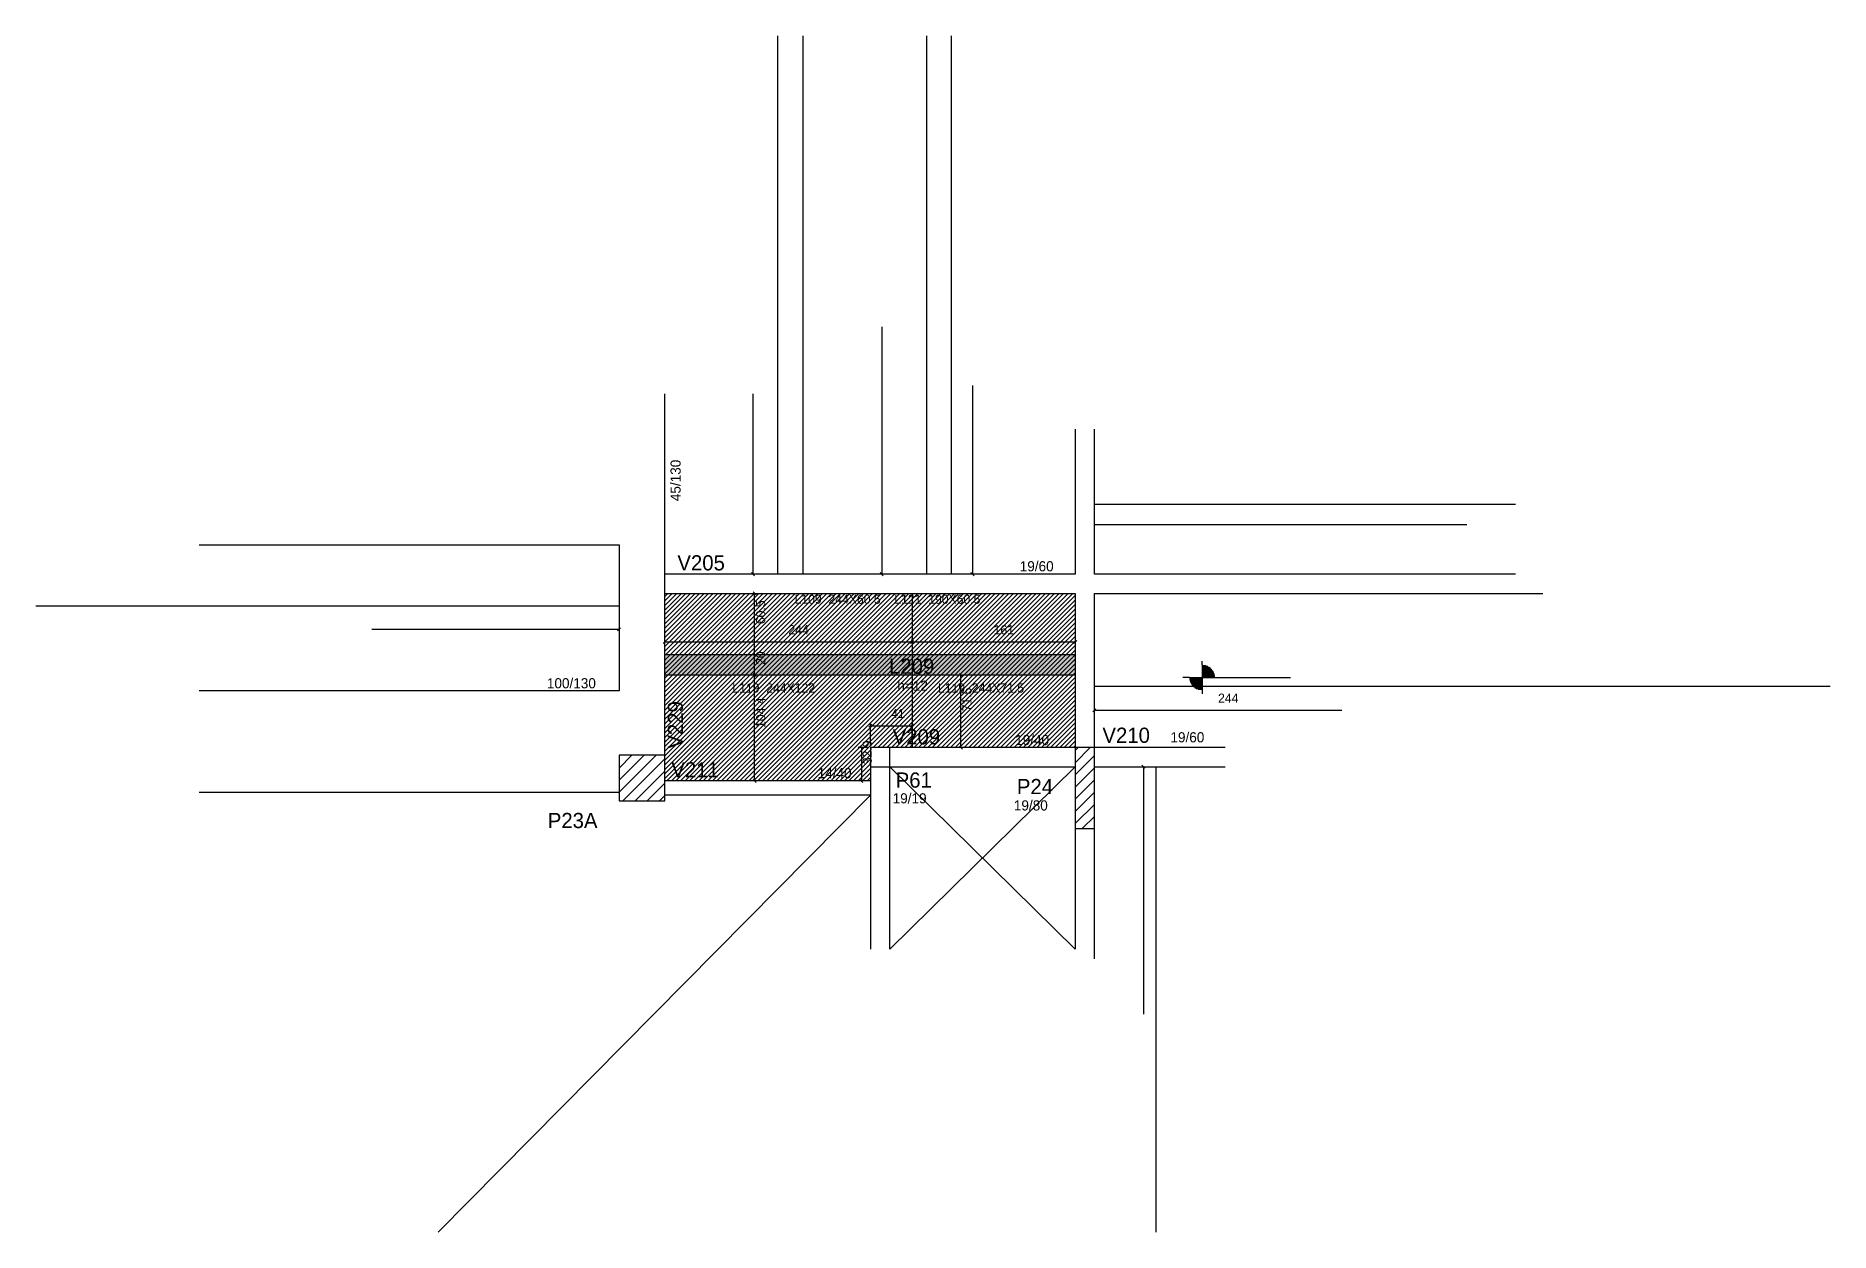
# Model space of a CAD drawing. Header units: metres. Extents: x 4334 to 6104, y 1701 to 2881.
import ezdxf

# ---------------------------------------------------------------- set-up
doc = ezdxf.new("R2010")
doc.units = ezdxf.units.M
for name, color, linetype in [('1', 7, 'Continuous'), ('3', 7, 'Continuous'), ('4', 7, 'Continuous'), ('7', 7, 'Continuous'), ('AUX00', 7, 'Continuous'), ('Hachura', 7, 'Continuous'), ('Painéis', 7, 'Continuous'), ('REAPROVEITAMENTO', 7, 'Continuous')]:
    doc.layers.add(name, color=color, linetype=linetype)

msp = doc.modelspace()

# ---------------------------------------------------------------- hatches: boundary and pattern name
at = {"layer": 'Hachura'}
h = msp.add_hatch(color=7, dxfattribs=at)
h.dxf.hatch_style = 1
h.paths.add_polyline_path([(5359.4, 2250.1), (4954.4, 2250.1), (4954.4, 2270.1), (5359.4, 2270.1), (5359.4, 2250.1)])
at = {"layer": 'REAPROVEITAMENTO'}
h = msp.add_hatch(dxfattribs=at)
h.set_pattern_fill('ANSI31')
h.paths.add_polyline_path([(5157.4, 2178.6), (5359.4, 2178.6), (5359.4, 2330.6), (4954.4, 2330.6), (4954.4, 2145.7), (5157.4, 2145.7), (5157.4, 2178.6)])

# ---------------------------------------------------------------- linework, layer by layer
at = {"layer": '1', "color": 1, "lineweight": 25}
for p, q in [((5176.4, 1979.6), (5359.4, 2159.6)), ((5176.4, 2159.6), (5359.4, 1979.6)), ((5176.4, 1979.6), (5359.4, 2159.6)), ((5176.4, 2159.6), (5359.4, 1979.6)), ((4730.9, 1700.6), (5157.4, 2131.6))]:
    msp.add_line(p, q, dxfattribs=at)
at = {"layer": '3', "color": 3, "lineweight": 25}
for p, q in [((5484.7, 2260.1), (5484.7, 2263.9)), ((5484.7, 2260.1), (5484.7, 2235.1)), ((5484.7, 2259.5), (5488.5, 2259.5)), ((5484.7, 2258.7), (5490.4, 2258.7)), ((5484.7, 2257.9), (5491.8, 2257.9)), ((5484.7, 2257.1), (5492.8, 2257.1)), ((5484.7, 2256.3), (5493.6, 2256.3)), ((5484.7, 2255.5), (5494.3, 2255.5)), ((5484.7, 2254.7), (5494.9, 2254.7)), ((5484.7, 2253.9), (5495.5, 2253.9)), ((5484.7, 2253.1), (5495.9, 2253.1)), ((5484.7, 2252.4), (5496.2, 2252.4)), ((5484.7, 2251.6), (5496.5, 2251.6)), ((5484.7, 2250.8), (5496.8, 2250.8)), ((5484.7, 2250), (5497, 2250)), ((5484.7, 2249.2), (5497.1, 2249.2)), ((5472.2, 2247.6), (5465.5, 2247.6)), ((5472.2, 2247.6), (5497.2, 2247.6)), ((5484.7, 2246.8), (5472.2, 2246.8)), ((5484.7, 2246), (5472.3, 2246)), ((5484.7, 2245.2), (5472.4, 2245.2)), ((5484.7, 2244.4), (5472.6, 2244.4)), ((5484.7, 2243.6), (5472.8, 2243.6)), ((5484.7, 2242.8), (5473.1, 2242.8)), ((5484.7, 2242), (5473.5, 2242)), ((5484.7, 2241.3), (5473.9, 2241.3)), ((5484.7, 2240.5), (5474.4, 2240.5)), ((5484.7, 2239.7), (5475, 2239.7)), ((5484.7, 2238.9), (5475.7, 2238.9)), ((5484.7, 2238.1), (5476.6, 2238.1)), ((5484.7, 2237.3), (5477.6, 2237.3)), ((5484.7, 2236.5), (5478.9, 2236.5)), ((5484.7, 2235.7), (5480.8, 2235.7)), ((5484.7, 2248.4), (5497.2, 2248.4)), ((5484.7, 2235.1), (5484.7, 2231.4)), ((5497.2, 2247.6), (5572, 2247.6)), ((5359.4, 2163.6), (5374.3, 2178.6)), ((5359.4, 2175.6), (5362.3, 2178.6)), ((4909.4, 2134.4), (4946.1, 2171.1)), ((4909.4, 2146.4), (4934.1, 2171.1)), ((4909.4, 2158.4), (4922, 2171.1)), ((4909.4, 2170.4), (4910, 2171.1)), ((4913.1, 2126.1), (4954.4, 2167.3)), ((5359.4, 2151.6), (5378.4, 2170.6)), ((4925.1, 2126.1), (4954.4, 2155.3)), ((4937.2, 2126.1), (4954.4, 2143.3)), ((5157.4, 2145.7), (4954.4, 2145.7)), ((5359.4, 2139.6), (5378.4, 2158.6)), ((5359.4, 2127.6), (5378.4, 2146.6)), ((4949.2, 2126.1), (4954.4, 2131.3)), ((5157.4, 2131.6), (4954.4, 2131.6)), ((5359.4, 2115.5), (5378.4, 2134.5)), ((5359.4, 2103.5), (5378.4, 2122.5)), ((5366.4, 2098.6), (5378.4, 2110.5))]:
    msp.add_line(p, q, dxfattribs=at)
for points in [[(4954.4, 2428.6), (4954.4, 2527.6)], [(5359.4, 2492.6), (5359.4, 2349.6)], [(5378.4, 2349.6), (5378.4, 2492.6)], [(4954.4, 2349.6), (4954.4, 2428.6)], [(4494.9, 2378.6), (4909.4, 2378.6)], [(4909.4, 2378.6), (4909.4, 2340.1)], [(4909.4, 2340.1), (4909.4, 2234.6)], [(5359.4, 2349.6), (4954.4, 2349.6)], [(4954.4, 2330.6), (4954.4, 2349.6)], [(5793.9, 2349.6), (5378.4, 2349.6)], [(4954.4, 2330.6), (5359.4, 2330.6)], [(4954.4, 2184.6), (4954.4, 2330.6)], [(5359.4, 2330.6), (5359.4, 2178.6)], [(5378.4, 2178.6), (5378.4, 2330.6)], [(5378.4, 2330.6), (5820.9, 2330.6)], [(4909.4, 2234.6), (4494.9, 2234.6)], [(4954.4, 2171.1), (4954.4, 2184.6)], [(5359.4, 2178.6), (5176.4, 2178.6)], [(5507.4, 2178.6), (5378.4, 2178.6)], [(5157.4, 2159.6), (5157.4, 1979.6)], [(5176.4, 1979.6), (5176.4, 2159.6)], [(5176.4, 2159.6), (5359.4, 2159.6)], [(5378.4, 2159.6), (5507.4, 2159.6)], [(4494.9, 2134.6), (4909.4, 2134.6)], [(5359.4, 2098.6), (5359.4, 1979.6)], [(5378.4, 1970.1), (5378.4, 2098.6)]]:
    msp.add_lwpolyline(points, dxfattribs=at)
at = {"layer": '7', "color": 7, "lineweight": 25}
for points in [[(5157.4, 2159.6), (5176.4, 2159.6), (5176.4, 2178.6), (5157.4, 2178.6), (5157.4, 2159.6)], [(5359.4, 2098.6), (5378.4, 2098.6), (5378.4, 2178.6), (5359.4, 2178.6), (5359.4, 2098.6)], [(4909.4, 2126.1), (4954.4, 2126.1), (4954.4, 2171.1), (4909.4, 2171.1), (4909.4, 2126.1)]]:
    msp.add_lwpolyline(points, dxfattribs=at)
at = {"layer": 'Painéis', "color": 200, "lineweight": 25}
for p, q in [((5065.9, 2349.6), (5065.9, 2880.6)), ((5090.9, 2349.6), (5090.9, 2880.6)), ((5212.9, 2349.6), (5212.9, 2880.6)), ((5237.4, 2349.6), (5237.4, 2880.6)), ((5378.4, 2418.6), (5793.9, 2418.6)), ((5378.4, 2398.6), (5745.9, 2398.6)), ((5198.4, 2330.6), (5198.4, 2178.6)), ((4909.4, 2318.1), (4333.9, 2318.1)), ((5359.4, 2270.1), (4954.4, 2270.1)), ((5359.4, 2250.1), (4954.4, 2250.1)), ((5378.4, 2239.1), (6104.4, 2239.1)), ((5438.9, 2159.6), (5438.9, 1700.6))]:
    msp.add_line(p, q, dxfattribs=at)
at = {"layer": 'Painéis', "color": 4, "lineweight": 25}
for p, q in [((5168.6, 2593.6), (5168.6, 2349.6)), ((5258.1, 2535.6), (5258.1, 2349.6)), ((5041.4, 2527.6), (5041.4, 2349.6)), ((5043.1, 2270.1), (5043.1, 2330.6)), ((4909.4, 2295.1), (4665.4, 2295.1)), ((4909.4, 2298), (4909.4, 2292.1)), ((4954.4, 2284.3), (4954.4, 2285.7)), ((5198.4, 2284.3), (5198.4, 2285.7)), ((4954.4, 2282.7), (5198.4, 2282.7)), ((5043.1, 2250.1), (5043.1, 2270.1)), ((5198.4, 2282.7), (5359.4, 2282.7)), ((5043.1, 2145.7), (5043.1, 2250.1)), ((5246.7, 2178.6), (5246.7, 2250.1)), ((5622.4, 2215.2), (5378.4, 2215.2)), ((5157.4, 2181.6), (5157.4, 2203.1)), ((5157.4, 2200.1), (5198.4, 2200.1)), ((5198.4, 2181.6), (5198.4, 2203.1)), ((5154.4, 2178.6), (5145.4, 2178.6)), ((5148.4, 2178.6), (5148.4, 2145.7)), ((5154.4, 2145.7), (5145.4, 2145.7)), ((5426.8, 2159.6), (5426.8, 1915.6))]:
    msp.add_line(p, q, dxfattribs=at)
at = {"layer": 'Painéis', "color": 0, "lineweight": 25}
for p, q in [((5039.9, 2351.1), (5042.9, 2348.1)), ((5167.1, 2351.1), (5170.1, 2348.1)), ((5256.6, 2351.1), (5259.6, 2348.1)), ((5044.6, 2329.1), (5041.6, 2332.1)), ((4907.9, 2293.6), (4910.9, 2296.6)), ((4955.9, 2284.2), (4952.9, 2281.2)), ((5196.9, 2281.2), (5199.9, 2284.2)), ((5199.9, 2284.2), (5196.9, 2281.2)), ((5357.9, 2281.2), (5360.9, 2284.2)), ((5044.6, 2268.6), (5041.6, 2271.6)), ((5041.6, 2271.6), (5044.6, 2268.6)), ((5044.6, 2248.6), (5041.6, 2251.6)), ((5041.6, 2251.6), (5044.6, 2248.6)), ((5248.2, 2248.6), (5245.2, 2251.6)), ((5379.9, 2216.7), (5376.9, 2213.7)), ((5158.9, 2201.6), (5155.9, 2198.6)), ((5196.9, 2198.6), (5199.9, 2201.6)), ((5149.9, 2177.1), (5146.9, 2180.1)), ((5245.2, 2180.1), (5248.2, 2177.1)), ((5428.3, 2158.1), (5425.3, 2161.1)), ((5041.6, 2147.2), (5044.6, 2144.2)), ((5146.9, 2147.2), (5149.9, 2144.2))]:
    msp.add_line(p, q, dxfattribs=at)

# ---------------------------------------------------------------- texts
at = {"layer": '3', "color": 3, "lineweight": 25}
msp.add_text('45/130', height=10, rotation=90, dxfattribs=at).set_placement((4970.1, 2421.6))
for s, p in [('19/60', (5304.7, 2352.4)), ('100/130', (4838.1, 2237)), ('h=12', (5183.9, 2234.6)), ('19/40', (5300.2, 2181)), ('19/60', (5453.4, 2183.7)), ('14/40', (5105.3, 2148.3)), ('19/19', (5179.3, 2123.5)), ('19/80', (5298.9, 2116.5))]:
    msp.add_text(s, height=10, dxfattribs=at).set_placement(p)
at = {"layer": '4', "color": 4, "lineweight": 25}
for s, p in [('V205', (4966.9, 2353.3)), ('L209', (5175.7, 2251.3)), ('V209', (5179.3, 2181.7)), ('V210', (5386.3, 2183.2)), ('V211', (4960.9, 2149.1)), ('P61', (5182.3, 2139)), ('P24', (5301.9, 2132.6)), ('P23A', (4839, 2099.1))]:
    msp.add_text(s, height=15, dxfattribs=at).set_placement(p)
msp.add_text('V229', height=15, rotation=90, dxfattribs=at).set_placement((4972.4, 2177.5))
at = {"layer": 'AUX00', "color": 7, "lineweight": 25}
for s, p in [('L109 ^J244X60.5', (5082.5, 2320.4)), ('L121 ^J190X60.5', (5180.9, 2320.4)), ('L119 ^J244X122', (5021.1, 2232.8)), ('L119 ^J244X71.5', (5224, 2232.8))]:
    msp.add_text(s, height=9, dxfattribs=at).set_placement(p)
at = {"layer": 'Painéis', "color": 240, "lineweight": 25}
for s, p in [('60.5', (5053.5, 2300.3)), ('20', (5053.5, 2260.1)), ('71.5', (5257.1, 2214.3)), ('104.4', (5053.5, 2197.9)), ('32.9', (5158.7, 2162.1))]:
    msp.add_text(s, height=9, rotation=90, dxfattribs=at).set_placement(p)
for s, p in [('244', (5076.4, 2290.3)), ('161', (5278.9, 2290.3)), ('244', (5500.4, 2222.8)), ('41', (5177.9, 2207.7))]:
    msp.add_text(s, height=9, dxfattribs=at).set_placement(p)

doc.saveas('drawing.dxf')
